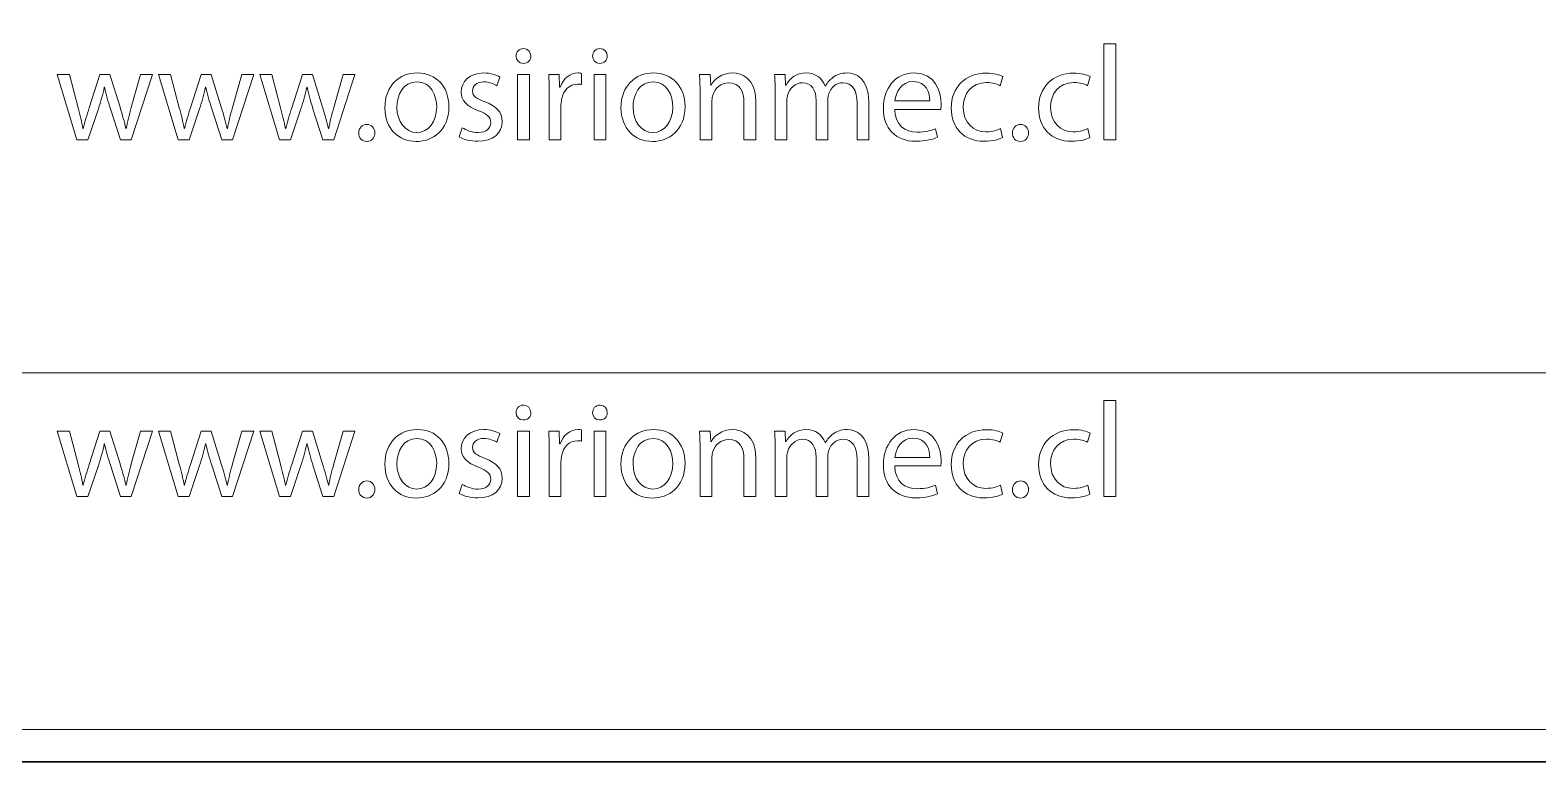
# Model space of a CAD drawing. Header units: inches. Extents: x 4400 to 4800, y 4100 to 4300.
# Drawn here: x 4631.4 to 4687.1, y 4100 to 4127 of the extents above; entities that cross this region are included whole.
import ezdxf

# ---------------------------------------------------------------- set-up
doc = ezdxf.new("R2010")
doc.units = ezdxf.units.IN
doc.header["$MEASUREMENT"] = 0
doc.layers.add('Capa 1', color=7, linetype='Continuous')

# ---------------------------------------------------------------- blocks, each defined once
blk = doc.blocks.new('block 45')
at = {"layer": 'Capa 1', "color": 1, "lineweight": 9, "true_color": 0xff0000}
for points in [[(4671.053, 4126.527), (4671.493, 4126.527), (4671.493, 4122.977), (4671.053, 4122.977), (4671.053, 4126.527)], [(4649.398, 4122.977), (4649.398, 4125.397), (4649.838, 4125.397), (4649.838, 4122.977), (4649.398, 4122.977)], [(4652.223, 4122.977), (4652.223, 4125.397), (4652.663, 4125.397), (4652.663, 4122.977), (4652.223, 4122.977)]]:
    blk.add_lwpolyline(points, dxfattribs=at)
for points, knots in [([(4649.888, 4126.077), (4649.893, 4125.927), (4649.783, 4125.807), (4649.608, 4125.807), (4649.453, 4125.807), (4649.343, 4125.927), (4649.343, 4126.077), (4649.343, 4126.232), (4649.458, 4126.352), (4649.618, 4126.352), (4649.783, 4126.352), (4649.888, 4126.232), (4649.888, 4126.077)], [0, 0, 0, 0, 1, 1, 1, 2, 2, 2, 3, 3, 3, 4, 4, 4, 4]), ([(4652.713, 4126.077), (4652.718, 4125.927), (4652.608, 4125.807), (4652.433, 4125.807), (4652.278, 4125.807), (4652.168, 4125.927), (4652.168, 4126.077), (4652.168, 4126.232), (4652.283, 4126.352), (4652.443, 4126.352), (4652.608, 4126.352), (4652.713, 4126.232), (4652.713, 4126.077)], [0, 0, 0, 0, 1, 1, 1, 2, 2, 2, 3, 3, 3, 4, 4, 4, 4]), ([(4632.848, 4125.397), (4632.848, 4125.397), (4633.168, 4124.167), (4633.168, 4124.167), (4633.238, 4123.897), (4633.303, 4123.647), (4633.348, 4123.397), (4633.348, 4123.397), (4633.363, 4123.397), (4633.363, 4123.397), (4633.418, 4123.642), (4633.498, 4123.902), (4633.578, 4124.162), (4633.578, 4124.162), (4633.973, 4125.397), (4633.973, 4125.397), (4633.973, 4125.397), (4634.343, 4125.397), (4634.343, 4125.397), (4634.343, 4125.397), (4634.719, 4124.187), (4634.719, 4124.187), (4634.809, 4123.897), (4634.879, 4123.642), (4634.934, 4123.397), (4634.934, 4123.397), (4634.948, 4123.397), (4634.948, 4123.397), (4634.988, 4123.642), (4635.054, 4123.897), (4635.133, 4124.182), (4635.133, 4124.182), (4635.479, 4125.397), (4635.479, 4125.397), (4635.479, 4125.397), (4635.914, 4125.397), (4635.914, 4125.397), (4635.914, 4125.397), (4635.133, 4122.977), (4635.133, 4122.977), (4635.133, 4122.977), (4634.733, 4122.977), (4634.733, 4122.977), (4634.733, 4122.977), (4634.363, 4124.132), (4634.363, 4124.132), (4634.278, 4124.402), (4634.208, 4124.642), (4634.148, 4124.927), (4634.148, 4124.927), (4634.138, 4124.927), (4634.138, 4124.927), (4634.079, 4124.637), (4634.003, 4124.387), (4633.918, 4124.127), (4633.918, 4124.127), (4633.528, 4122.977), (4633.528, 4122.977), (4633.528, 4122.977), (4633.128, 4122.977), (4633.128, 4122.977), (4633.128, 4122.977), (4632.398, 4125.397), (4632.398, 4125.397), (4632.398, 4125.397), (4632.848, 4125.397), (4632.848, 4125.397)], [0, 0, 0, 0, 1, 1, 1, 2, 2, 2, 3, 3, 3, 4, 4, 4, 5, 5, 5, 6, 6, 6, 7, 7, 7, 8, 8, 8, 9, 9, 9, 10, 10, 10, 11, 11, 11, 12, 12, 12, 13, 13, 13, 14, 14, 14, 15, 15, 15, 16, 16, 16, 17, 17, 17, 18, 18, 18, 19, 19, 19, 20, 20, 20, 21, 21, 21, 22, 22, 22, 22]), ([(4636.588, 4125.397), (4636.588, 4125.397), (4636.908, 4124.167), (4636.908, 4124.167), (4636.978, 4123.897), (4637.043, 4123.647), (4637.088, 4123.397), (4637.088, 4123.397), (4637.103, 4123.397), (4637.103, 4123.397), (4637.158, 4123.642), (4637.238, 4123.902), (4637.318, 4124.162), (4637.318, 4124.162), (4637.713, 4125.397), (4637.713, 4125.397), (4637.713, 4125.397), (4638.083, 4125.397), (4638.083, 4125.397), (4638.083, 4125.397), (4638.459, 4124.187), (4638.459, 4124.187), (4638.549, 4123.897), (4638.618, 4123.642), (4638.674, 4123.397), (4638.674, 4123.397), (4638.688, 4123.397), (4638.688, 4123.397), (4638.728, 4123.642), (4638.794, 4123.897), (4638.873, 4124.182), (4638.873, 4124.182), (4639.219, 4125.397), (4639.219, 4125.397), (4639.219, 4125.397), (4639.654, 4125.397), (4639.654, 4125.397), (4639.654, 4125.397), (4638.873, 4122.977), (4638.873, 4122.977), (4638.873, 4122.977), (4638.473, 4122.977), (4638.473, 4122.977), (4638.473, 4122.977), (4638.103, 4124.132), (4638.103, 4124.132), (4638.018, 4124.402), (4637.948, 4124.642), (4637.888, 4124.927), (4637.888, 4124.927), (4637.878, 4124.927), (4637.878, 4124.927), (4637.819, 4124.637), (4637.743, 4124.387), (4637.658, 4124.127), (4637.658, 4124.127), (4637.268, 4122.977), (4637.268, 4122.977), (4637.268, 4122.977), (4636.868, 4122.977), (4636.868, 4122.977), (4636.868, 4122.977), (4636.138, 4125.397), (4636.138, 4125.397), (4636.138, 4125.397), (4636.588, 4125.397), (4636.588, 4125.397)], [0, 0, 0, 0, 1, 1, 1, 2, 2, 2, 3, 3, 3, 4, 4, 4, 5, 5, 5, 6, 6, 6, 7, 7, 7, 8, 8, 8, 9, 9, 9, 10, 10, 10, 11, 11, 11, 12, 12, 12, 13, 13, 13, 14, 14, 14, 15, 15, 15, 16, 16, 16, 17, 17, 17, 18, 18, 18, 19, 19, 19, 20, 20, 20, 21, 21, 21, 22, 22, 22, 22]), ([(4640.328, 4125.397), (4640.328, 4125.397), (4640.648, 4124.167), (4640.648, 4124.167), (4640.718, 4123.897), (4640.783, 4123.647), (4640.828, 4123.397), (4640.828, 4123.397), (4640.843, 4123.397), (4640.843, 4123.397), (4640.898, 4123.642), (4640.978, 4123.902), (4641.058, 4124.162), (4641.058, 4124.162), (4641.453, 4125.397), (4641.453, 4125.397), (4641.453, 4125.397), (4641.823, 4125.397), (4641.823, 4125.397), (4641.823, 4125.397), (4642.199, 4124.187), (4642.199, 4124.187), (4642.289, 4123.897), (4642.358, 4123.642), (4642.414, 4123.397), (4642.414, 4123.397), (4642.428, 4123.397), (4642.428, 4123.397), (4642.468, 4123.642), (4642.534, 4123.897), (4642.613, 4124.182), (4642.613, 4124.182), (4642.959, 4125.397), (4642.959, 4125.397), (4642.959, 4125.397), (4643.394, 4125.397), (4643.394, 4125.397), (4643.394, 4125.397), (4642.613, 4122.977), (4642.613, 4122.977), (4642.613, 4122.977), (4642.213, 4122.977), (4642.213, 4122.977), (4642.213, 4122.977), (4641.843, 4124.132), (4641.843, 4124.132), (4641.758, 4124.402), (4641.688, 4124.642), (4641.628, 4124.927), (4641.628, 4124.927), (4641.618, 4124.927), (4641.618, 4124.927), (4641.559, 4124.637), (4641.483, 4124.387), (4641.398, 4124.127), (4641.398, 4124.127), (4641.008, 4122.977), (4641.008, 4122.977), (4641.008, 4122.977), (4640.608, 4122.977), (4640.608, 4122.977), (4640.608, 4122.977), (4639.878, 4125.397), (4639.878, 4125.397), (4639.878, 4125.397), (4640.328, 4125.397), (4640.328, 4125.397)], [0, 0, 0, 0, 1, 1, 1, 2, 2, 2, 3, 3, 3, 4, 4, 4, 5, 5, 5, 6, 6, 6, 7, 7, 7, 8, 8, 8, 9, 9, 9, 10, 10, 10, 11, 11, 11, 12, 12, 12, 13, 13, 13, 14, 14, 14, 15, 15, 15, 16, 16, 16, 17, 17, 17, 18, 18, 18, 19, 19, 19, 20, 20, 20, 21, 21, 21, 22, 22, 22, 22]), ([(4646.863, 4124.207), (4646.863, 4123.312), (4646.244, 4122.921), (4645.658, 4122.921), (4645.003, 4122.921), (4644.498, 4123.402), (4644.498, 4124.167), (4644.498, 4124.977), (4645.028, 4125.452), (4645.698, 4125.452), (4646.393, 4125.452), (4646.863, 4124.947), (4646.863, 4124.207)], [0, 0, 0, 0, 1, 1, 1, 2, 2, 2, 3, 3, 3, 4, 4, 4, 4]), ([(4647.358, 4123.427), (4647.488, 4123.342), (4647.718, 4123.252), (4647.938, 4123.252), (4648.258, 4123.252), (4648.408, 4123.412), (4648.408, 4123.612), (4648.408, 4123.822), (4648.283, 4123.937), (4647.958, 4124.057), (4647.523, 4124.212), (4647.318, 4124.452), (4647.318, 4124.742), (4647.318, 4125.132), (4647.633, 4125.452), (4648.153, 4125.452), (4648.398, 4125.452), (4648.613, 4125.382), (4648.748, 4125.302), (4648.748, 4125.302), (4648.638, 4124.982), (4648.638, 4124.982), (4648.543, 4125.042), (4648.368, 4125.122), (4648.143, 4125.122), (4647.883, 4125.122), (4647.738, 4124.972), (4647.738, 4124.792), (4647.738, 4124.592), (4647.883, 4124.502), (4648.198, 4124.382), (4648.618, 4124.222), (4648.833, 4124.012), (4648.833, 4123.652), (4648.833, 4123.227), (4648.503, 4122.927), (4647.928, 4122.927), (4647.663, 4122.927), (4647.418, 4122.992), (4647.248, 4123.092), (4647.248, 4123.092), (4647.358, 4123.427), (4647.358, 4123.427)], [0, 0, 0, 0, 1, 1, 1, 2, 2, 2, 3, 3, 3, 4, 4, 4, 5, 5, 5, 6, 6, 6, 7, 7, 7, 8, 8, 8, 9, 9, 9, 10, 10, 10, 11, 11, 11, 12, 12, 12, 13, 13, 13, 14, 14, 14, 14]), ([(4650.568, 4124.642), (4650.568, 4124.927), (4650.563, 4125.172), (4650.548, 4125.397), (4650.548, 4125.397), (4650.933, 4125.397), (4650.933, 4125.397), (4650.933, 4125.397), (4650.948, 4124.922), (4650.948, 4124.922), (4650.948, 4124.922), (4650.968, 4124.922), (4650.968, 4124.922), (4651.078, 4125.247), (4651.343, 4125.452), (4651.638, 4125.452), (4651.688, 4125.452), (4651.723, 4125.447), (4651.763, 4125.437), (4651.763, 4125.437), (4651.763, 4125.022), (4651.763, 4125.022), (4651.718, 4125.032), (4651.673, 4125.037), (4651.613, 4125.037), (4651.303, 4125.037), (4651.083, 4124.802), (4651.023, 4124.472), (4651.013, 4124.412), (4651.003, 4124.342), (4651.003, 4124.267), (4651.003, 4124.267), (4651.003, 4122.977), (4651.003, 4122.977), (4651.003, 4122.977), (4650.568, 4122.977), (4650.568, 4122.977), (4650.568, 4122.977), (4650.568, 4124.642), (4650.568, 4124.642)], [0, 0, 0, 0, 1, 1, 1, 2, 2, 2, 3, 3, 3, 4, 4, 4, 5, 5, 5, 6, 6, 6, 7, 7, 7, 8, 8, 8, 9, 9, 9, 10, 10, 10, 11, 11, 11, 12, 12, 12, 13, 13, 13, 13]), ([(4655.583, 4124.207), (4655.583, 4123.312), (4654.963, 4122.921), (4654.378, 4122.921), (4653.723, 4122.921), (4653.218, 4123.402), (4653.218, 4124.167), (4653.218, 4124.977), (4653.748, 4125.452), (4654.418, 4125.452), (4655.113, 4125.452), (4655.583, 4124.947), (4655.583, 4124.207)], [0, 0, 0, 0, 1, 1, 1, 2, 2, 2, 3, 3, 3, 4, 4, 4, 4]), ([(4656.138, 4124.742), (4656.138, 4124.992), (4656.133, 4125.197), (4656.118, 4125.397), (4656.118, 4125.397), (4656.508, 4125.397), (4656.508, 4125.397), (4656.508, 4125.397), (4656.533, 4124.997), (4656.533, 4124.997), (4656.533, 4124.997), (4656.543, 4124.997), (4656.543, 4124.997), (4656.663, 4125.227), (4656.943, 4125.452), (4657.343, 4125.452), (4657.678, 4125.452), (4658.198, 4125.252), (4658.198, 4124.422), (4658.198, 4124.422), (4658.198, 4122.977), (4658.198, 4122.977), (4658.198, 4122.977), (4657.758, 4122.977), (4657.758, 4122.977), (4657.758, 4122.977), (4657.758, 4124.372), (4657.758, 4124.372), (4657.758, 4124.762), (4657.613, 4125.087), (4657.198, 4125.087), (4656.908, 4125.087), (4656.683, 4124.882), (4656.608, 4124.637), (4656.588, 4124.582), (4656.578, 4124.507), (4656.578, 4124.432), (4656.578, 4124.432), (4656.578, 4122.977), (4656.578, 4122.977), (4656.578, 4122.977), (4656.138, 4122.977), (4656.138, 4122.977), (4656.138, 4122.977), (4656.138, 4124.742), (4656.138, 4124.742)], [0, 0, 0, 0, 1, 1, 1, 2, 2, 2, 3, 3, 3, 4, 4, 4, 5, 5, 5, 6, 6, 6, 7, 7, 7, 8, 8, 8, 9, 9, 9, 10, 10, 10, 11, 11, 11, 12, 12, 12, 13, 13, 13, 14, 14, 14, 15, 15, 15, 15]), ([(4658.913, 4124.742), (4658.913, 4124.992), (4658.908, 4125.197), (4658.893, 4125.397), (4658.893, 4125.397), (4659.278, 4125.397), (4659.278, 4125.397), (4659.278, 4125.397), (4659.298, 4125.007), (4659.298, 4125.007), (4659.298, 4125.007), (4659.313, 4125.007), (4659.313, 4125.007), (4659.448, 4125.237), (4659.673, 4125.452), (4660.073, 4125.452), (4660.403, 4125.452), (4660.653, 4125.252), (4660.758, 4124.967), (4660.758, 4124.967), (4660.768, 4124.967), (4660.768, 4124.967), (4660.843, 4125.102), (4660.938, 4125.207), (4661.038, 4125.282), (4661.183, 4125.392), (4661.343, 4125.452), (4661.573, 4125.452), (4661.893, 4125.452), (4662.368, 4125.242), (4662.368, 4124.402), (4662.368, 4124.402), (4662.368, 4122.977), (4662.368, 4122.977), (4662.368, 4122.977), (4661.938, 4122.977), (4661.938, 4122.977), (4661.938, 4122.977), (4661.938, 4124.347), (4661.938, 4124.347), (4661.938, 4124.812), (4661.768, 4125.092), (4661.413, 4125.092), (4661.163, 4125.092), (4660.968, 4124.907), (4660.893, 4124.692), (4660.873, 4124.632), (4660.858, 4124.552), (4660.858, 4124.472), (4660.858, 4124.472), (4660.858, 4122.977), (4660.858, 4122.977), (4660.858, 4122.977), (4660.428, 4122.977), (4660.428, 4122.977), (4660.428, 4122.977), (4660.428, 4124.427), (4660.428, 4124.427), (4660.428, 4124.812), (4660.258, 4125.092), (4659.923, 4125.092), (4659.648, 4125.092), (4659.448, 4124.872), (4659.378, 4124.652), (4659.353, 4124.587), (4659.343, 4124.512), (4659.343, 4124.437), (4659.343, 4124.437), (4659.343, 4122.977), (4659.343, 4122.977), (4659.343, 4122.977), (4658.913, 4122.977), (4658.913, 4122.977), (4658.913, 4122.977), (4658.913, 4124.742), (4658.913, 4124.742)], [0, 0, 0, 0, 1, 1, 1, 2, 2, 2, 3, 3, 3, 4, 4, 4, 5, 5, 5, 6, 6, 6, 7, 7, 7, 8, 8, 8, 9, 9, 9, 10, 10, 10, 11, 11, 11, 12, 12, 12, 13, 13, 13, 14, 14, 14, 15, 15, 15, 16, 16, 16, 17, 17, 17, 18, 18, 18, 19, 19, 19, 20, 20, 20, 21, 21, 21, 22, 22, 22, 23, 23, 23, 24, 24, 24, 25, 25, 25, 25]), ([(4663.328, 4124.107), (4663.338, 4123.512), (4663.718, 4123.267), (4664.158, 4123.267), (4664.473, 4123.267), (4664.663, 4123.322), (4664.828, 4123.392), (4664.828, 4123.392), (4664.903, 4123.076), (4664.903, 4123.076), (4664.748, 4123.007), (4664.483, 4122.927), (4664.098, 4122.927), (4663.353, 4122.927), (4662.908, 4123.417), (4662.908, 4124.147), (4662.908, 4124.877), (4663.338, 4125.452), (4664.043, 4125.452), (4664.833, 4125.452), (4665.043, 4124.757), (4665.043, 4124.312), (4665.043, 4124.222), (4665.033, 4124.152), (4665.028, 4124.107), (4665.028, 4124.107), (4663.328, 4124.107), (4663.328, 4124.107)], [0, 0, 0, 0, 1, 1, 1, 2, 2, 2, 3, 3, 3, 4, 4, 4, 5, 5, 5, 6, 6, 6, 7, 7, 7, 8, 8, 8, 9, 9, 9, 9]), ([(4667.313, 4123.067), (4667.198, 4123.007), (4666.943, 4122.927), (4666.618, 4122.927), (4665.888, 4122.927), (4665.413, 4123.422), (4665.413, 4124.162), (4665.413, 4124.907), (4665.923, 4125.447), (4666.713, 4125.447), (4666.973, 4125.447), (4667.203, 4125.382), (4667.323, 4125.322), (4667.323, 4125.322), (4667.223, 4124.982), (4667.223, 4124.982), (4667.118, 4125.042), (4666.953, 4125.097), (4666.713, 4125.097), (4666.158, 4125.097), (4665.857, 4124.687), (4665.857, 4124.182), (4665.857, 4123.622), (4666.218, 4123.277), (4666.698, 4123.277), (4666.948, 4123.277), (4667.113, 4123.342), (4667.238, 4123.397), (4667.238, 4123.397), (4667.313, 4123.067), (4667.313, 4123.067)], [0, 0, 0, 0, 1, 1, 1, 2, 2, 2, 3, 3, 3, 4, 4, 4, 5, 5, 5, 6, 6, 6, 7, 7, 7, 8, 8, 8, 9, 9, 9, 10, 10, 10, 10]), ([(4670.538, 4123.067), (4670.423, 4123.007), (4670.168, 4122.927), (4669.843, 4122.927), (4669.113, 4122.927), (4668.638, 4123.422), (4668.638, 4124.162), (4668.638, 4124.907), (4669.148, 4125.447), (4669.938, 4125.447), (4670.198, 4125.447), (4670.428, 4125.382), (4670.548, 4125.322), (4670.548, 4125.322), (4670.448, 4124.982), (4670.448, 4124.982), (4670.343, 4125.042), (4670.178, 4125.097), (4669.938, 4125.097), (4669.383, 4125.097), (4669.082, 4124.687), (4669.082, 4124.182), (4669.082, 4123.622), (4669.443, 4123.277), (4669.923, 4123.277), (4670.173, 4123.277), (4670.338, 4123.342), (4670.463, 4123.397), (4670.463, 4123.397), (4670.538, 4123.067), (4670.538, 4123.067)], [0, 0, 0, 0, 1, 1, 1, 2, 2, 2, 3, 3, 3, 4, 4, 4, 5, 5, 5, 6, 6, 6, 7, 7, 7, 8, 8, 8, 9, 9, 9, 10, 10, 10, 10]), ([(4644.943, 4124.182), (4644.943, 4123.652), (4645.248, 4123.252), (4645.678, 4123.252), (4646.098, 4123.252), (4646.413, 4123.647), (4646.413, 4124.192), (4646.413, 4124.602), (4646.208, 4125.122), (4645.688, 4125.122), (4645.168, 4125.122), (4644.943, 4124.642), (4644.943, 4124.182)], [0, 0, 0, 0, 1, 1, 1, 2, 2, 2, 3, 3, 3, 4, 4, 4, 4]), ([(4653.663, 4124.182), (4653.663, 4123.652), (4653.968, 4123.252), (4654.398, 4123.252), (4654.818, 4123.252), (4655.133, 4123.647), (4655.133, 4124.192), (4655.133, 4124.602), (4654.928, 4125.122), (4654.408, 4125.122), (4653.888, 4125.122), (4653.663, 4124.642), (4653.663, 4124.182)], [0, 0, 0, 0, 1, 1, 1, 2, 2, 2, 3, 3, 3, 4, 4, 4, 4]), ([(4664.618, 4124.422), (4664.623, 4124.702), (4664.503, 4125.137), (4664.008, 4125.137), (4663.563, 4125.137), (4663.368, 4124.727), (4663.333, 4124.422), (4663.333, 4124.422), (4664.618, 4124.422), (4664.618, 4124.422)], [0, 0, 0, 0, 1, 1, 1, 2, 2, 2, 3, 3, 3, 3]), ([(4643.533, 4123.237), (4643.533, 4123.422), (4643.658, 4123.552), (4643.833, 4123.552), (4644.008, 4123.552), (4644.128, 4123.422), (4644.128, 4123.237), (4644.128, 4123.057), (4644.013, 4122.921), (4643.828, 4122.921), (4643.653, 4122.921), (4643.533, 4123.057), (4643.533, 4123.237)], [0, 0, 0, 0, 1, 1, 1, 2, 2, 2, 3, 3, 3, 4, 4, 4, 4]), ([(4667.673, 4123.237), (4667.673, 4123.422), (4667.798, 4123.552), (4667.973, 4123.552), (4668.148, 4123.552), (4668.268, 4123.422), (4668.268, 4123.237), (4668.268, 4123.057), (4668.153, 4122.921), (4667.968, 4122.921), (4667.793, 4122.921), (4667.673, 4123.057), (4667.673, 4123.237)], [0, 0, 0, 0, 1, 1, 1, 2, 2, 2, 3, 3, 3, 4, 4, 4, 4])]:
    blk.add_open_spline(points, degree=3, knots=knots, dxfattribs=at)
blk = doc.blocks.new('block 46')
at = {"layer": 'Capa 1', "color": 1, "lineweight": 9, "true_color": 0xff0000}
for points in [[(4671.053, 4113.353), (4671.493, 4113.353), (4671.493, 4109.803), (4671.053, 4109.803), (4671.053, 4113.353)], [(4649.398, 4109.803), (4649.398, 4112.223), (4649.838, 4112.223), (4649.838, 4109.803), (4649.398, 4109.803)], [(4652.223, 4109.803), (4652.223, 4112.223), (4652.663, 4112.223), (4652.663, 4109.803), (4652.223, 4109.803)]]:
    blk.add_lwpolyline(points, dxfattribs=at)
for points, knots in [([(4649.888, 4112.903), (4649.893, 4112.753), (4649.783, 4112.633), (4649.608, 4112.633), (4649.453, 4112.633), (4649.343, 4112.753), (4649.343, 4112.903), (4649.343, 4113.058), (4649.458, 4113.178), (4649.618, 4113.178), (4649.783, 4113.178), (4649.888, 4113.058), (4649.888, 4112.903)], [0, 0, 0, 0, 1, 1, 1, 2, 2, 2, 3, 3, 3, 4, 4, 4, 4]), ([(4652.713, 4112.903), (4652.718, 4112.753), (4652.608, 4112.633), (4652.433, 4112.633), (4652.278, 4112.633), (4652.168, 4112.753), (4652.168, 4112.903), (4652.168, 4113.058), (4652.283, 4113.178), (4652.443, 4113.178), (4652.608, 4113.178), (4652.713, 4113.058), (4652.713, 4112.903)], [0, 0, 0, 0, 1, 1, 1, 2, 2, 2, 3, 3, 3, 4, 4, 4, 4]), ([(4632.848, 4112.223), (4632.848, 4112.223), (4633.168, 4110.993), (4633.168, 4110.993), (4633.238, 4110.723), (4633.303, 4110.473), (4633.348, 4110.223), (4633.348, 4110.223), (4633.363, 4110.223), (4633.363, 4110.223), (4633.418, 4110.468), (4633.498, 4110.728), (4633.578, 4110.988), (4633.578, 4110.988), (4633.973, 4112.223), (4633.973, 4112.223), (4633.973, 4112.223), (4634.343, 4112.223), (4634.343, 4112.223), (4634.343, 4112.223), (4634.719, 4111.013), (4634.719, 4111.013), (4634.809, 4110.723), (4634.879, 4110.468), (4634.934, 4110.223), (4634.934, 4110.223), (4634.948, 4110.223), (4634.948, 4110.223), (4634.988, 4110.468), (4635.054, 4110.723), (4635.133, 4111.008), (4635.133, 4111.008), (4635.479, 4112.223), (4635.479, 4112.223), (4635.479, 4112.223), (4635.914, 4112.223), (4635.914, 4112.223), (4635.914, 4112.223), (4635.133, 4109.803), (4635.133, 4109.803), (4635.133, 4109.803), (4634.733, 4109.803), (4634.733, 4109.803), (4634.733, 4109.803), (4634.363, 4110.958), (4634.363, 4110.958), (4634.278, 4111.228), (4634.208, 4111.468), (4634.148, 4111.753), (4634.148, 4111.753), (4634.138, 4111.753), (4634.138, 4111.753), (4634.079, 4111.463), (4634.003, 4111.213), (4633.918, 4110.953), (4633.918, 4110.953), (4633.528, 4109.803), (4633.528, 4109.803), (4633.528, 4109.803), (4633.128, 4109.803), (4633.128, 4109.803), (4633.128, 4109.803), (4632.398, 4112.223), (4632.398, 4112.223), (4632.398, 4112.223), (4632.848, 4112.223), (4632.848, 4112.223)], [0, 0, 0, 0, 1, 1, 1, 2, 2, 2, 3, 3, 3, 4, 4, 4, 5, 5, 5, 6, 6, 6, 7, 7, 7, 8, 8, 8, 9, 9, 9, 10, 10, 10, 11, 11, 11, 12, 12, 12, 13, 13, 13, 14, 14, 14, 15, 15, 15, 16, 16, 16, 17, 17, 17, 18, 18, 18, 19, 19, 19, 20, 20, 20, 21, 21, 21, 22, 22, 22, 22]), ([(4636.588, 4112.223), (4636.588, 4112.223), (4636.908, 4110.993), (4636.908, 4110.993), (4636.978, 4110.723), (4637.043, 4110.473), (4637.088, 4110.223), (4637.088, 4110.223), (4637.103, 4110.223), (4637.103, 4110.223), (4637.158, 4110.468), (4637.238, 4110.728), (4637.318, 4110.988), (4637.318, 4110.988), (4637.713, 4112.223), (4637.713, 4112.223), (4637.713, 4112.223), (4638.083, 4112.223), (4638.083, 4112.223), (4638.083, 4112.223), (4638.459, 4111.013), (4638.459, 4111.013), (4638.549, 4110.723), (4638.618, 4110.468), (4638.674, 4110.223), (4638.674, 4110.223), (4638.688, 4110.223), (4638.688, 4110.223), (4638.728, 4110.468), (4638.794, 4110.723), (4638.873, 4111.008), (4638.873, 4111.008), (4639.219, 4112.223), (4639.219, 4112.223), (4639.219, 4112.223), (4639.654, 4112.223), (4639.654, 4112.223), (4639.654, 4112.223), (4638.873, 4109.803), (4638.873, 4109.803), (4638.873, 4109.803), (4638.473, 4109.803), (4638.473, 4109.803), (4638.473, 4109.803), (4638.103, 4110.958), (4638.103, 4110.958), (4638.018, 4111.228), (4637.948, 4111.468), (4637.888, 4111.753), (4637.888, 4111.753), (4637.878, 4111.753), (4637.878, 4111.753), (4637.819, 4111.463), (4637.743, 4111.213), (4637.658, 4110.953), (4637.658, 4110.953), (4637.268, 4109.803), (4637.268, 4109.803), (4637.268, 4109.803), (4636.868, 4109.803), (4636.868, 4109.803), (4636.868, 4109.803), (4636.138, 4112.223), (4636.138, 4112.223), (4636.138, 4112.223), (4636.588, 4112.223), (4636.588, 4112.223)], [0, 0, 0, 0, 1, 1, 1, 2, 2, 2, 3, 3, 3, 4, 4, 4, 5, 5, 5, 6, 6, 6, 7, 7, 7, 8, 8, 8, 9, 9, 9, 10, 10, 10, 11, 11, 11, 12, 12, 12, 13, 13, 13, 14, 14, 14, 15, 15, 15, 16, 16, 16, 17, 17, 17, 18, 18, 18, 19, 19, 19, 20, 20, 20, 21, 21, 21, 22, 22, 22, 22]), ([(4640.328, 4112.223), (4640.328, 4112.223), (4640.648, 4110.993), (4640.648, 4110.993), (4640.718, 4110.723), (4640.783, 4110.473), (4640.828, 4110.223), (4640.828, 4110.223), (4640.843, 4110.223), (4640.843, 4110.223), (4640.898, 4110.468), (4640.978, 4110.728), (4641.058, 4110.988), (4641.058, 4110.988), (4641.453, 4112.223), (4641.453, 4112.223), (4641.453, 4112.223), (4641.823, 4112.223), (4641.823, 4112.223), (4641.823, 4112.223), (4642.199, 4111.013), (4642.199, 4111.013), (4642.289, 4110.723), (4642.358, 4110.468), (4642.414, 4110.223), (4642.414, 4110.223), (4642.428, 4110.223), (4642.428, 4110.223), (4642.468, 4110.468), (4642.534, 4110.723), (4642.613, 4111.008), (4642.613, 4111.008), (4642.959, 4112.223), (4642.959, 4112.223), (4642.959, 4112.223), (4643.394, 4112.223), (4643.394, 4112.223), (4643.394, 4112.223), (4642.613, 4109.803), (4642.613, 4109.803), (4642.613, 4109.803), (4642.213, 4109.803), (4642.213, 4109.803), (4642.213, 4109.803), (4641.843, 4110.958), (4641.843, 4110.958), (4641.758, 4111.228), (4641.688, 4111.468), (4641.628, 4111.753), (4641.628, 4111.753), (4641.618, 4111.753), (4641.618, 4111.753), (4641.559, 4111.463), (4641.483, 4111.213), (4641.398, 4110.953), (4641.398, 4110.953), (4641.008, 4109.803), (4641.008, 4109.803), (4641.008, 4109.803), (4640.608, 4109.803), (4640.608, 4109.803), (4640.608, 4109.803), (4639.878, 4112.223), (4639.878, 4112.223), (4639.878, 4112.223), (4640.328, 4112.223), (4640.328, 4112.223)], [0, 0, 0, 0, 1, 1, 1, 2, 2, 2, 3, 3, 3, 4, 4, 4, 5, 5, 5, 6, 6, 6, 7, 7, 7, 8, 8, 8, 9, 9, 9, 10, 10, 10, 11, 11, 11, 12, 12, 12, 13, 13, 13, 14, 14, 14, 15, 15, 15, 16, 16, 16, 17, 17, 17, 18, 18, 18, 19, 19, 19, 20, 20, 20, 21, 21, 21, 22, 22, 22, 22]), ([(4646.863, 4111.033), (4646.863, 4110.138), (4646.244, 4109.747), (4645.658, 4109.747), (4645.003, 4109.747), (4644.498, 4110.228), (4644.498, 4110.993), (4644.498, 4111.803), (4645.028, 4112.278), (4645.698, 4112.278), (4646.393, 4112.278), (4646.863, 4111.773), (4646.863, 4111.033)], [0, 0, 0, 0, 1, 1, 1, 2, 2, 2, 3, 3, 3, 4, 4, 4, 4]), ([(4644.943, 4111.008), (4644.943, 4110.478), (4645.248, 4110.077), (4645.678, 4110.077), (4646.098, 4110.077), (4646.413, 4110.473), (4646.413, 4111.018), (4646.413, 4111.428), (4646.208, 4111.948), (4645.688, 4111.948), (4645.168, 4111.948), (4644.943, 4111.468), (4644.943, 4111.008)], [0, 0, 0, 0, 1, 1, 1, 2, 2, 2, 3, 3, 3, 4, 4, 4, 4]), ([(4647.358, 4110.252), (4647.488, 4110.168), (4647.718, 4110.077), (4647.938, 4110.077), (4648.258, 4110.077), (4648.408, 4110.238), (4648.408, 4110.437), (4648.408, 4110.648), (4648.283, 4110.763), (4647.958, 4110.883), (4647.523, 4111.038), (4647.318, 4111.278), (4647.318, 4111.568), (4647.318, 4111.958), (4647.633, 4112.278), (4648.153, 4112.278), (4648.398, 4112.278), (4648.613, 4112.208), (4648.748, 4112.128), (4648.748, 4112.128), (4648.638, 4111.808), (4648.638, 4111.808), (4648.543, 4111.868), (4648.368, 4111.948), (4648.143, 4111.948), (4647.883, 4111.948), (4647.738, 4111.798), (4647.738, 4111.618), (4647.738, 4111.418), (4647.883, 4111.328), (4648.198, 4111.208), (4648.618, 4111.048), (4648.833, 4110.838), (4648.833, 4110.478), (4648.833, 4110.053), (4648.503, 4109.753), (4647.928, 4109.753), (4647.663, 4109.753), (4647.418, 4109.818), (4647.248, 4109.918), (4647.248, 4109.918), (4647.358, 4110.252), (4647.358, 4110.252)], [0, 0, 0, 0, 1, 1, 1, 2, 2, 2, 3, 3, 3, 4, 4, 4, 5, 5, 5, 6, 6, 6, 7, 7, 7, 8, 8, 8, 9, 9, 9, 10, 10, 10, 11, 11, 11, 12, 12, 12, 13, 13, 13, 14, 14, 14, 14]), ([(4650.568, 4111.468), (4650.568, 4111.753), (4650.563, 4111.998), (4650.548, 4112.223), (4650.548, 4112.223), (4650.933, 4112.223), (4650.933, 4112.223), (4650.933, 4112.223), (4650.948, 4111.748), (4650.948, 4111.748), (4650.948, 4111.748), (4650.968, 4111.748), (4650.968, 4111.748), (4651.078, 4112.073), (4651.343, 4112.278), (4651.638, 4112.278), (4651.688, 4112.278), (4651.723, 4112.273), (4651.763, 4112.263), (4651.763, 4112.263), (4651.763, 4111.848), (4651.763, 4111.848), (4651.718, 4111.858), (4651.673, 4111.863), (4651.613, 4111.863), (4651.303, 4111.863), (4651.083, 4111.628), (4651.023, 4111.298), (4651.013, 4111.238), (4651.003, 4111.168), (4651.003, 4111.093), (4651.003, 4111.093), (4651.003, 4109.803), (4651.003, 4109.803), (4651.003, 4109.803), (4650.568, 4109.803), (4650.568, 4109.803), (4650.568, 4109.803), (4650.568, 4111.468), (4650.568, 4111.468)], [0, 0, 0, 0, 1, 1, 1, 2, 2, 2, 3, 3, 3, 4, 4, 4, 5, 5, 5, 6, 6, 6, 7, 7, 7, 8, 8, 8, 9, 9, 9, 10, 10, 10, 11, 11, 11, 12, 12, 12, 13, 13, 13, 13]), ([(4655.583, 4111.033), (4655.583, 4110.138), (4654.963, 4109.747), (4654.378, 4109.747), (4653.723, 4109.747), (4653.218, 4110.228), (4653.218, 4110.993), (4653.218, 4111.803), (4653.748, 4112.278), (4654.418, 4112.278), (4655.113, 4112.278), (4655.583, 4111.773), (4655.583, 4111.033)], [0, 0, 0, 0, 1, 1, 1, 2, 2, 2, 3, 3, 3, 4, 4, 4, 4]), ([(4653.663, 4111.008), (4653.663, 4110.478), (4653.968, 4110.077), (4654.398, 4110.077), (4654.818, 4110.077), (4655.133, 4110.473), (4655.133, 4111.018), (4655.133, 4111.428), (4654.928, 4111.948), (4654.408, 4111.948), (4653.888, 4111.948), (4653.663, 4111.468), (4653.663, 4111.008)], [0, 0, 0, 0, 1, 1, 1, 2, 2, 2, 3, 3, 3, 4, 4, 4, 4]), ([(4656.138, 4111.568), (4656.138, 4111.818), (4656.133, 4112.023), (4656.118, 4112.223), (4656.118, 4112.223), (4656.508, 4112.223), (4656.508, 4112.223), (4656.508, 4112.223), (4656.533, 4111.823), (4656.533, 4111.823), (4656.533, 4111.823), (4656.543, 4111.823), (4656.543, 4111.823), (4656.663, 4112.053), (4656.943, 4112.278), (4657.343, 4112.278), (4657.678, 4112.278), (4658.198, 4112.078), (4658.198, 4111.248), (4658.198, 4111.248), (4658.198, 4109.803), (4658.198, 4109.803), (4658.198, 4109.803), (4657.758, 4109.803), (4657.758, 4109.803), (4657.758, 4109.803), (4657.758, 4111.198), (4657.758, 4111.198), (4657.758, 4111.588), (4657.613, 4111.913), (4657.198, 4111.913), (4656.908, 4111.913), (4656.683, 4111.708), (4656.608, 4111.463), (4656.588, 4111.408), (4656.578, 4111.333), (4656.578, 4111.258), (4656.578, 4111.258), (4656.578, 4109.803), (4656.578, 4109.803), (4656.578, 4109.803), (4656.138, 4109.803), (4656.138, 4109.803), (4656.138, 4109.803), (4656.138, 4111.568), (4656.138, 4111.568)], [0, 0, 0, 0, 1, 1, 1, 2, 2, 2, 3, 3, 3, 4, 4, 4, 5, 5, 5, 6, 6, 6, 7, 7, 7, 8, 8, 8, 9, 9, 9, 10, 10, 10, 11, 11, 11, 12, 12, 12, 13, 13, 13, 14, 14, 14, 15, 15, 15, 15]), ([(4658.913, 4111.568), (4658.913, 4111.818), (4658.908, 4112.023), (4658.893, 4112.223), (4658.893, 4112.223), (4659.278, 4112.223), (4659.278, 4112.223), (4659.278, 4112.223), (4659.298, 4111.833), (4659.298, 4111.833), (4659.298, 4111.833), (4659.313, 4111.833), (4659.313, 4111.833), (4659.448, 4112.063), (4659.673, 4112.278), (4660.073, 4112.278), (4660.403, 4112.278), (4660.653, 4112.078), (4660.758, 4111.793), (4660.758, 4111.793), (4660.768, 4111.793), (4660.768, 4111.793), (4660.843, 4111.928), (4660.938, 4112.033), (4661.038, 4112.108), (4661.183, 4112.218), (4661.343, 4112.278), (4661.573, 4112.278), (4661.893, 4112.278), (4662.368, 4112.068), (4662.368, 4111.228), (4662.368, 4111.228), (4662.368, 4109.803), (4662.368, 4109.803), (4662.368, 4109.803), (4661.938, 4109.803), (4661.938, 4109.803), (4661.938, 4109.803), (4661.938, 4111.173), (4661.938, 4111.173), (4661.938, 4111.638), (4661.768, 4111.918), (4661.413, 4111.918), (4661.163, 4111.918), (4660.968, 4111.733), (4660.893, 4111.518), (4660.873, 4111.458), (4660.858, 4111.378), (4660.858, 4111.298), (4660.858, 4111.298), (4660.858, 4109.803), (4660.858, 4109.803), (4660.858, 4109.803), (4660.428, 4109.803), (4660.428, 4109.803), (4660.428, 4109.803), (4660.428, 4111.253), (4660.428, 4111.253), (4660.428, 4111.638), (4660.258, 4111.918), (4659.923, 4111.918), (4659.648, 4111.918), (4659.448, 4111.698), (4659.378, 4111.478), (4659.353, 4111.413), (4659.343, 4111.338), (4659.343, 4111.263), (4659.343, 4111.263), (4659.343, 4109.803), (4659.343, 4109.803), (4659.343, 4109.803), (4658.913, 4109.803), (4658.913, 4109.803), (4658.913, 4109.803), (4658.913, 4111.568), (4658.913, 4111.568)], [0, 0, 0, 0, 1, 1, 1, 2, 2, 2, 3, 3, 3, 4, 4, 4, 5, 5, 5, 6, 6, 6, 7, 7, 7, 8, 8, 8, 9, 9, 9, 10, 10, 10, 11, 11, 11, 12, 12, 12, 13, 13, 13, 14, 14, 14, 15, 15, 15, 16, 16, 16, 17, 17, 17, 18, 18, 18, 19, 19, 19, 20, 20, 20, 21, 21, 21, 22, 22, 22, 23, 23, 23, 24, 24, 24, 25, 25, 25, 25]), ([(4663.328, 4110.933), (4663.338, 4110.338), (4663.718, 4110.093), (4664.158, 4110.093), (4664.473, 4110.093), (4664.663, 4110.148), (4664.828, 4110.218), (4664.828, 4110.218), (4664.903, 4109.902), (4664.903, 4109.902), (4664.748, 4109.833), (4664.483, 4109.753), (4664.098, 4109.753), (4663.353, 4109.753), (4662.908, 4110.242), (4662.908, 4110.973), (4662.908, 4111.703), (4663.338, 4112.278), (4664.043, 4112.278), (4664.833, 4112.278), (4665.043, 4111.583), (4665.043, 4111.138), (4665.043, 4111.048), (4665.033, 4110.978), (4665.028, 4110.933), (4665.028, 4110.933), (4663.328, 4110.933), (4663.328, 4110.933)], [0, 0, 0, 0, 1, 1, 1, 2, 2, 2, 3, 3, 3, 4, 4, 4, 5, 5, 5, 6, 6, 6, 7, 7, 7, 8, 8, 8, 9, 9, 9, 9]), ([(4664.618, 4111.248), (4664.623, 4111.528), (4664.503, 4111.963), (4664.008, 4111.963), (4663.563, 4111.963), (4663.368, 4111.553), (4663.333, 4111.248), (4663.333, 4111.248), (4664.618, 4111.248), (4664.618, 4111.248)], [0, 0, 0, 0, 1, 1, 1, 2, 2, 2, 3, 3, 3, 3]), ([(4667.313, 4109.892), (4667.198, 4109.833), (4666.943, 4109.753), (4666.618, 4109.753), (4665.888, 4109.753), (4665.413, 4110.248), (4665.413, 4110.988), (4665.413, 4111.733), (4665.923, 4112.273), (4666.713, 4112.273), (4666.973, 4112.273), (4667.203, 4112.208), (4667.323, 4112.148), (4667.323, 4112.148), (4667.223, 4111.808), (4667.223, 4111.808), (4667.118, 4111.868), (4666.953, 4111.923), (4666.713, 4111.923), (4666.158, 4111.923), (4665.857, 4111.513), (4665.857, 4111.008), (4665.857, 4110.448), (4666.218, 4110.103), (4666.698, 4110.103), (4666.948, 4110.103), (4667.113, 4110.168), (4667.238, 4110.223), (4667.238, 4110.223), (4667.313, 4109.892), (4667.313, 4109.892)], [0, 0, 0, 0, 1, 1, 1, 2, 2, 2, 3, 3, 3, 4, 4, 4, 5, 5, 5, 6, 6, 6, 7, 7, 7, 8, 8, 8, 9, 9, 9, 10, 10, 10, 10]), ([(4670.538, 4109.892), (4670.423, 4109.833), (4670.168, 4109.753), (4669.843, 4109.753), (4669.113, 4109.753), (4668.638, 4110.248), (4668.638, 4110.988), (4668.638, 4111.733), (4669.148, 4112.273), (4669.938, 4112.273), (4670.198, 4112.273), (4670.428, 4112.208), (4670.548, 4112.148), (4670.548, 4112.148), (4670.448, 4111.808), (4670.448, 4111.808), (4670.343, 4111.868), (4670.178, 4111.923), (4669.938, 4111.923), (4669.383, 4111.923), (4669.082, 4111.513), (4669.082, 4111.008), (4669.082, 4110.448), (4669.443, 4110.103), (4669.923, 4110.103), (4670.173, 4110.103), (4670.338, 4110.168), (4670.463, 4110.223), (4670.463, 4110.223), (4670.538, 4109.892), (4670.538, 4109.892)], [0, 0, 0, 0, 1, 1, 1, 2, 2, 2, 3, 3, 3, 4, 4, 4, 5, 5, 5, 6, 6, 6, 7, 7, 7, 8, 8, 8, 9, 9, 9, 10, 10, 10, 10]), ([(4643.533, 4110.063), (4643.533, 4110.248), (4643.658, 4110.378), (4643.833, 4110.378), (4644.008, 4110.378), (4644.128, 4110.248), (4644.128, 4110.063), (4644.128, 4109.882), (4644.013, 4109.747), (4643.828, 4109.747), (4643.653, 4109.747), (4643.533, 4109.882), (4643.533, 4110.063)], [0, 0, 0, 0, 1, 1, 1, 2, 2, 2, 3, 3, 3, 4, 4, 4, 4]), ([(4667.673, 4110.063), (4667.673, 4110.248), (4667.798, 4110.378), (4667.973, 4110.378), (4668.148, 4110.378), (4668.268, 4110.248), (4668.268, 4110.063), (4668.268, 4109.882), (4668.153, 4109.747), (4667.968, 4109.747), (4667.793, 4109.747), (4667.673, 4109.882), (4667.673, 4110.063)], [0, 0, 0, 0, 1, 1, 1, 2, 2, 2, 3, 3, 3, 4, 4, 4, 4])]:
    blk.add_open_spline(points, degree=3, knots=knots, dxfattribs=at)

msp = doc.modelspace()

# ---------------------------------------------------------------- linework, layer by layer
at = {"layer": 'Capa 1', "color": 7, "lineweight": 35, "true_color": 0xffffff}
msp.add_lwpolyline([(4800, 4100), (4400, 4100), (4400, 4300), (4800, 4300), (4800, 4100)], dxfattribs=at)
at = {"layer": 'Capa 1', "color": 7, "lineweight": 9, "true_color": 0xffffff}
msp.add_open_spline([(4651.001, 4114.367), (4651.001, 4114.367), (4608.307, 4114.367), (4608.307, 4114.367), (4605.239, 4114.367), (4602.669, 4112.195), (4602.002, 4109.28), (4602.002, 4109.28), (4602.002, 4109.28), (4602.002, 4109.28), (4602.002, 4109.28), (4611.795, 4109.28), (4611.795, 4109.28), (4611.795, 4109.28), (4611.795, 4109.28), (4611.795, 4109.28), (4611.795, 4109.556), (4612.019, 4109.78), (4612.295, 4109.78), (4612.571, 4109.78), (4612.795, 4109.556), (4612.795, 4109.28), (4612.795, 4109.004), (4612.571, 4108.78), (4612.335, 4108.78), (4612.335, 4108.78), (4612.335, 4106.78), (4612.335, 4106.78), (4612.571, 4106.78), (4612.795, 4106.556), (4612.795, 4106.28), (4612.795, 4106.004), (4612.571, 4105.78), (4612.295, 4105.78), (4612.019, 4105.78), (4611.795, 4106.004), (4611.795, 4106.28), (4611.795, 4106.28), (4602.002, 4106.28), (4602.002, 4106.28), (4602.002, 4106.28), (4602.002, 4106.28), (4602.002, 4106.28), (4602.669, 4103.365), (4605.239, 4101.193), (4608.307, 4101.193), (4608.307, 4101.193), (4651.001, 4101.193), (4651.001, 4101.193), (4651.001, 4101.193), (4693.695, 4101.193), (4693.695, 4101.193), (4696.764, 4101.193), (4699.333, 4103.365), (4700.001, 4106.28), (4700.001, 4106.28), (4700.001, 4106.28), (4700.001, 4106.28), (4700.001, 4106.28), (4690.205, 4106.28), (4690.205, 4106.28), (4690.205, 4106.004), (4689.981, 4105.78), (4689.705, 4105.78), (4689.429, 4105.78), (4689.205, 4106.004), (4689.205, 4106.28), (4689.205, 4106.556), (4689.429, 4106.78), (4689.675, 4106.81), (4689.675, 4106.81), (4689.675, 4108.81), (4689.675, 4108.81), (4689.429, 4108.78), (4689.205, 4109.004), (4689.205, 4109.28), (4689.205, 4109.556), (4689.429, 4109.78), (4689.705, 4109.78), (4689.981, 4109.78), (4690.205, 4109.556), (4690.205, 4109.28), (4690.205, 4109.28), (4690.205, 4109.28), (4690.205, 4109.28), (4690.205, 4109.28), (4700, 4109.28), (4700, 4109.28), (4700, 4109.28), (4700.001, 4109.28), (4700.001, 4109.28), (4699.333, 4112.195), (4696.764, 4114.367), (4693.695, 4114.367), (4693.695, 4114.367), (4651.001, 4114.367), (4651.001, 4114.367)], degree=3, knots=[0, 0, 0, 0, 1, 1, 1, 2, 2, 2, 3, 3, 3, 4, 4, 4, 5, 5, 5, 6, 6, 6, 7, 7, 7, 8, 8, 8, 9, 9, 9, 10, 10, 10, 11, 11, 11, 12, 12, 12, 13, 13, 13, 14, 14, 14, 15, 15, 15, 16, 16, 16, 17, 17, 17, 18, 18, 18, 19, 19, 19, 20, 20, 20, 21, 21, 21, 22, 22, 22, 23, 23, 23, 24, 24, 24, 25, 25, 25, 26, 26, 26, 27, 27, 27, 28, 28, 28, 29, 29, 29, 30, 30, 30, 31, 31, 31, 32, 32, 32, 32], dxfattribs=at)

# ---------------------------------------------------------------- block references
at = {"layer": 'Capa 1'}
for name in ['block 45', 'block 46']:
    msp.add_blockref(name, (0, 0), dxfattribs=at)

doc.saveas('drawing.dxf')
